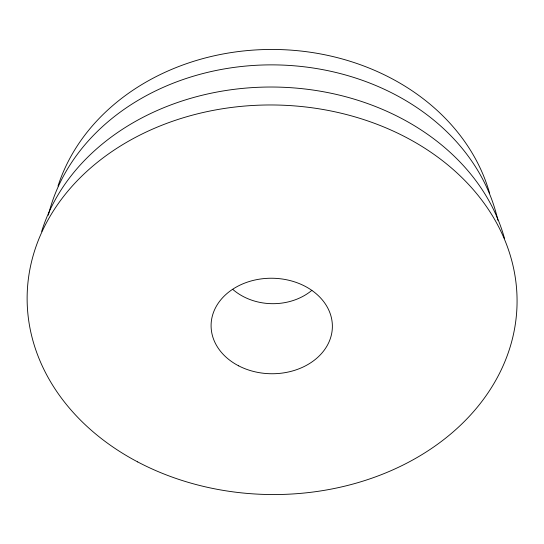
<?xml version="1.0" encoding="UTF-8"?>
<svg xmlns="http://www.w3.org/2000/svg" width="544" height="544" viewBox="0 0 544 544"><rect width="100%" height="100%" fill="white"/><g stroke="black" fill="none" stroke-linecap="round" stroke-linejoin="round"><path stroke-width="0.82" d="M58.018 186.034A222.639 185.762 0.8 0 1 276.488 49.49A222.639 185.762 0.8 0 1 489.688 193.514M41.691 231.363A237.816 192.073 0.8 0 1 275.332 87.054A237.816 192.073 0.8 0 1 504.444 238.238M48.348 215.172A228.895 188.462 0.8 0 1 274.638 64.886A228.895 188.462 0.8 0 1 497.862 220.259M311.896 290.333A55.209 45.696 0.8 0 1 232.75 289.374M137.686 461.917A244.977 194.779 0.8 0 0 516.671 312.147A244.977 194.779 0.8 0 0 161.935 125.215A244.977 194.779 0.8 0 0 137.686 461.917M238.714 365.874A60.649 47.756 0.8 0 0 332.296 328.8A60.649 47.756 0.8 0 0 244.181 283.302A60.649 47.756 0.8 0 0 238.714 365.874"/></g></svg>
